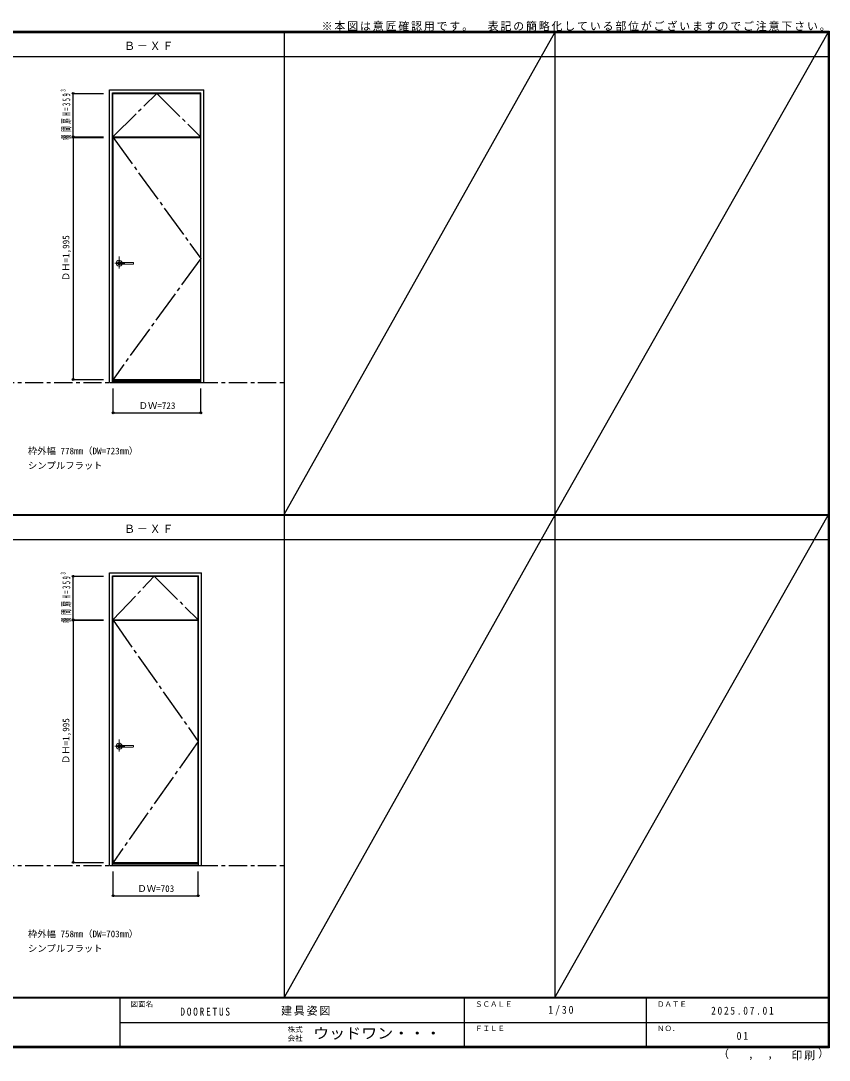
# Model space of a CAD drawing. Units: millimetres, scale not verified. Extents: x -6000 to 5700, y -4307 to 4260.
# Drawn here: x -966 to 5700, y -4307 to 4260 of the extents above; entities that cross this region are included whole.
import ezdxf
from ezdxf.enums import TextEntityAlignment as Align

# ---------------------------------------------------------------- set-up
doc = ezdxf.new("R2010")
doc.units = ezdxf.units.MM
doc.header["$LTSCALE"] = 30
doc.header["$PDMODE"] = 32
doc.header["$PDSIZE"] = 15
doc.linetypes.add('CHAIN1', pattern=[8, 5, -1, 1, -1])
doc.linetypes.add('CHAIN2', pattern=[12, 9, -1, 1, -1])
for name, color, linetype in [('0-1_通り芯', 7, 'CHAIN1'), ('0-2_扉', 3, 'Continuous'), ('0-4_枠', 3, 'Continuous'), ('0-7', 7, 'CHAIN2'), ('0-A_文字', 7, 'Continuous'), ('0-B_寸法', 7, 'Continuous'), ('F-1_枠', 6, 'Continuous'), ('F-A_文字', 7, 'Continuous')]:
    doc.layers.add(name, color=color, linetype=linetype)
doc.layers.add('0-5_レバー', color=7, linetype='Continuous', lineweight=18)
doc.styles.add('ＭＳ ゴシック', font='')
doc.styles.get('ＭＳ ゴシック').set_extended_font_data('MS Gothic')

msp = doc.modelspace()

# ---------------------------------------------------------------- linework, layer by layer
at = {"layer": '0-1_通り芯'}
for p, q in [((-5490, 1279.25), (1204.8, 1279.25)), ((-5490, -2701.25), (1204.8, -2701.25))]:
    msp.add_line(p, q, dxfattribs=at)
at = {"layer": '0-2_扉'}
for p, q in [((-206.7, 3662.25), (516.3, 3662.25)), ((-206.7, 3303.25), (-206.7, 3662.25)), ((516.3, 3303.25), (516.3, 3662.25)), ((-206.7, 3303.25), (516.3, 3303.25)), ((-205.2, 3299.25), (517.8, 3299.25)), ((-205.2, 1304.25), (-205.2, 3299.25)), ((517.8, 1304.25), (517.8, 3299.25)), ((-205.2, 1304.25), (517.8, 1304.25)), ((-206.7, -318.25), (496.3, -318.25)), ((-206.7, -677.25), (-206.7, -318.25)), ((496.3, -677.25), (496.3, -318.25)), ((-206.7, -677.25), (496.3, -677.25)), ((-205.2, -681.25), (497.8, -681.25)), ((-205.2, -2676.25), (-205.2, -681.25)), ((497.8, -2676.25), (497.8, -681.25)), ((-205.2, -2676.25), (497.8, -2676.25))]:
    msp.add_line(p, q, dxfattribs=at)
at = {"layer": '0-4_枠'}
for p, q in [((-234.2, 3691.25), (543.8, 3691.25)), ((-234.2, 1279.25), (-234.2, 3691.25)), ((543.8, 1279.25), (543.8, 3691.25)), ((-210.2, 3667.25), (519.8, 3667.25)), ((-210.2, 1279.25), (-210.2, 3667.25)), ((519.8, 1279.25), (519.8, 3667.25)), ((-210.2, 1294.25), (519.8, 1294.25)), ((-210.2, 1291.25), (519.8, 1291.25)), ((-234.2, 1279.25), (543.8, 1279.25)), ((-234.2, -289.25), (523.8, -289.25)), ((-234.2, -2701.25), (-234.2, -289.25)), ((-210.2, -313.25), (499.8, -313.25)), ((-210.2, -2701.25), (-210.2, -313.25)), ((499.8, -2701.25), (499.8, -313.25)), ((523.8, -2701.25), (523.8, -289.25)), ((-234.2, -2701.25), (523.8, -2701.25)), ((-210.2, -2686.25), (499.8, -2686.25)), ((-210.2, -2689.25), (499.8, -2689.25))]:
    msp.add_line(p, q, dxfattribs=at)
at = {"layer": '0-5_レバー', "color": 4, "linetype": 'CHAIN1'}
for p, q in [((-154.7, 2318.21), (-154.7, 2218.36)), ((-107.9, 2261.75), (-190.92, 2261.75)), ((-154.7, -1662.29), (-154.7, -1762.14)), ((-107.9, -1718.75), (-190.92, -1718.75))]:
    msp.add_line(p, q, dxfattribs=at)
at = {"layer": '0-5_レバー'}
for p, q in [((-37.7, 2261.75), (-37.7, 2267.24)), ((-37.7, 2261.75), (-37.7, 2256.25)), ((-37.7, -1718.75), (-37.7, -1713.26)), ((-37.7, -1718.75), (-37.7, -1724.25))]:
    msp.add_line(p, q, dxfattribs=at)
for points in [[(-144.74, 2268.74), (-145.51, 2269.53), (-147.48, 2270.9), (-149.73, 2271.91), (-152.16, 2272.54), (-154.7, 2272.75), (-157.24, 2272.54), (-159.68, 2271.91), (-161.92, 2270.9), (-163.89, 2269.53), (-165.51, 2267.86), (-166.71, 2265.96), (-167.45, 2263.9), (-167.7, 2261.75), (-167.45, 2259.6), (-166.71, 2257.54), (-165.51, 2255.64), (-163.89, 2253.97), (-161.92, 2252.6), (-159.68, 2251.59), (-157.24, 2250.96), (-154.7, 2250.75), (-152.16, 2250.96), (-149.73, 2251.59), (-147.48, 2252.6), (-145.51, 2253.97), (-144.74, 2254.76)], [(-39.2, 2268.75), (-48.93, 2268.75), (-59.11, 2268.75), (-68.71, 2268.75), (-77.7, 2268.75), (-86.11, 2268.75), (-93.92, 2268.75), (-100.74, 2268.75), (-107.04, 2268.75), (-112.81, 2268.75), (-118.05, 2268.75), (-122.84, 2268.75), (-127.5, 2268.75), (-131.7, 2268.75), (-135.45, 2268.75), (-137.45, 2268.75), (-139.3, 2268.75), (-141.31, 2268.74), (-143.72, 2268.74), (-145.21, 2268.74), (-146.75, 2268.74), (-148.27, 2268.74), (-149.37, 2268.74), (-149.83, 2268.74), (-149.83, 2268.73)], [(-149.68, 2254.76), (-149.55, 2254.76), (-149.11, 2254.75), (-148.39, 2254.76), (-147.37, 2254.76), (-146.11, 2254.76), (-144.76, 2254.76), (-141.9, 2254.76), (-138.92, 2254.75), (-135.9, 2254.75), (-132.86, 2254.75), (-129.79, 2254.75), (-126.71, 2254.75), (-122.71, 2254.75), (-118.3, 2254.75), (-113.33, 2254.75), (-107.8, 2254.75), (-101.71, 2254.75), (-95.06, 2254.75), (-87.85, 2254.75), (-79.26, 2254.75), (-70, 2254.75), (-60.07, 2254.75), (-49.45, 2254.75), (-39.2, 2254.75)], [(-39.2, 2268.75), (-48.28, 2268.75), (-48.68, 2268.75)], [(-144.74, -1711.76), (-145.51, -1710.97), (-147.48, -1709.6), (-149.73, -1708.59), (-152.16, -1707.96), (-154.7, -1707.75), (-157.24, -1707.96), (-159.68, -1708.59), (-161.92, -1709.6), (-163.89, -1710.97), (-165.51, -1712.64), (-166.71, -1714.54), (-167.45, -1716.6), (-167.7, -1718.75), (-167.45, -1720.9), (-166.71, -1722.96), (-165.51, -1724.86), (-163.89, -1726.53), (-161.92, -1727.9), (-159.68, -1728.91), (-157.24, -1729.54), (-154.7, -1729.75), (-152.16, -1729.54), (-149.73, -1728.91), (-147.48, -1727.9), (-145.51, -1726.53), (-144.75, -1725.74)], [(-39.2, -1711.75), (-48.93, -1711.75), (-59.11, -1711.75), (-68.71, -1711.75), (-77.7, -1711.75), (-86.11, -1711.75), (-93.92, -1711.75), (-100.74, -1711.75), (-107.04, -1711.75), (-112.81, -1711.75), (-118.05, -1711.75), (-122.84, -1711.75), (-127.5, -1711.75), (-131.7, -1711.75), (-135.45, -1711.75), (-137.45, -1711.75), (-139.3, -1711.75), (-141.31, -1711.76), (-143.72, -1711.76), (-145.21, -1711.76), (-146.75, -1711.76), (-148.27, -1711.76), (-149.37, -1711.76), (-149.83, -1711.76), (-149.83, -1711.77)], [(-39.2, -1711.75), (-48.28, -1711.75), (-48.68, -1711.75)], [(-149.68, -1725.74), (-149.55, -1725.74), (-149.11, -1725.75), (-148.39, -1725.74), (-147.37, -1725.74), (-146.11, -1725.74), (-144.76, -1725.74), (-141.9, -1725.74), (-138.92, -1725.75), (-135.9, -1725.75), (-132.86, -1725.75), (-129.79, -1725.75), (-126.71, -1725.75), (-122.71, -1725.75), (-118.3, -1725.75), (-113.33, -1725.75), (-107.8, -1725.75), (-101.71, -1725.75), (-95.06, -1725.75), (-87.85, -1725.75), (-79.26, -1725.75), (-70, -1725.75), (-60.07, -1725.75), (-49.45, -1725.75), (-39.2, -1725.75)]]:
    msp.add_lwpolyline(points, dxfattribs=at)
for centre, radius, start, end in [((-154.7, 2261.75), 24.55, 16.59952, 343.36736), ((-39.2, 2267.25), 1.5, 0.00847, 89.9163), ((-39.2, 2267.25), 1.5, 360, 90.17419), ((-39.2, 2256.25), 1.5, 270.16419, 0), ((-39.2, 2256.25), 1.5, 269.91059, 359.99153), ((-154.7, -1718.75), 24.55, 16.59952, 343.36736), ((-39.2, -1713.25), 1.5, 0.00847, 89.9163), ((-39.2, -1713.25), 1.5, 360, 90.17419), ((-39.2, -1724.25), 1.5, 270.16419, 0), ((-39.2, -1724.25), 1.5, 269.91059, 359.99153)]:
    msp.add_arc(centre, radius, start, end, dxfattribs=at)
at = {"layer": '0-7'}
for p, q in [((-206.7, 3303.25), (154.8, 3662.25)), ((154.8, 3662.25), (516.3, 3303.25)), ((-206.7, -677.25), (134.8, -318.25)), ((134.8, -318.25), (496.3, -677.25))]:
    msp.add_line(p, q, dxfattribs=at)
for points in [[(-205.2, 3299.25), (517.8, 2301.75), (-205.2, 1304.25)], [(-205.2, -681.25), (497.8, -1678.75), (-205.2, -2676.25)]]:
    msp.add_lwpolyline(points, dxfattribs=at)
at = {"layer": '0-B_寸法', "color": 4}
for p, q in [((-534.2, 3662.25), (-284.2, 3662.25)), ((-534.2, 3303.25), (-534.2, 3662.25)), ((-534.2, 3303.25), (-284.2, 3303.25)), ((-534.2, 3299.25), (-534.2, 1304.25)), ((-534.2, 3299.25), (-284.2, 3299.25)), ((-534.2, 1304.25), (-284.2, 1304.25)), ((-205.2, 1029.25), (-205.2, 1229.25)), ((-534.2, -318.25), (-284.2, -318.25)), ((-534.2, -677.25), (-534.2, -318.25)), ((-534.2, -677.25), (-284.2, -677.25)), ((-534.2, -681.25), (-534.2, -2676.25)), ((-534.2, -681.25), (-284.2, -681.25)), ((-534.2, -2676.25), (-284.2, -2676.25)), ((-205.2, -2951.25), (-205.2, -2751.25))]:
    msp.add_line(p, q, dxfattribs=at)
for points in [[(-205.2, 1029.25), (517.8, 1029.25), (517.8, 1229.25)], [(-205.2, -2951.25), (497.8, -2951.25), (497.8, -2751.25)]]:
    msp.add_lwpolyline(points, dxfattribs=at)
at = {"layer": '0-B_寸法'}
for p in [(-534.2, 3662.25), (-534.2, 3303.25), (-534.2, 3299.25), (-534.2, 1304.25), (-205.2, 1029.25), (517.8, 1029.25), (-534.2, -318.25), (-534.2, -677.25), (-534.2, -681.25), (-534.2, -2676.25), (-205.2, -2951.25), (497.8, -2951.25)]:
    msp.add_point(p, dxfattribs=at)
at = {"layer": 'F-1_枠'}
for p, q in [((-6000, 4175), (5700, 4175)), ((-6000, 4170), (5700, 4170)), ((-6000, 4165), (5700, 4165)), ((1204.8, 4175), (1204.8, -3790)), ((3436.4, 4175), (3436.4, -3790)), ((5690, 4175), (5690, -4205)), ((5695, 4175), (5695, -4205)), ((5700, 4175), (5700, -4205)), ((-6000, 3965), (5700, 3965)), ((-6000, 190.5), (5700, 190.5)), ((-6000, 187.5), (5700, 187.5)), ((-6000, 184.5), (5700, 184.5)), ((-6000, -15.5), (5700, -15.5)), ((5700, -3790), (-6000, -3790)), ((5700, -3795), (-6000, -3795)), ((-150, -3795), (-150, -4195)), ((2690, -3795), (2690, -4195)), ((4190, -3795), (4190, -4195)), ((-150, -3995), (5690, -3995.01)), ((5700, -4195), (-6000, -4195)), ((5700, -4200), (-6000, -4200)), ((5700, -4205), (-6000, -4205))]:
    msp.add_line(p, q, dxfattribs=at)
at = {"layer": 'F-A_文字'}
for p, q in [((1204.8, 190.5), (3436.4, 4165)), ((3436.4, 190.5), (5690, 4165)), ((3436.4, 184.5), (1204.8, -3790)), ((3436.4, -3790), (5690, 184.5))]:
    msp.add_line(p, q, dxfattribs=at)

# ---------------------------------------------------------------- texts
at = {"layer": '0-A_文字', "style": 'ＭＳ ゴシック'}
for s, p in [('枠外幅 778mm（DW=723mm）', (-906.8, 670.5)), ('シンプルフラット', (-906.8, 550.5)), ('枠外幅 758mm（DW=703mm）', (-906.8, -3310)), ('シンプルフラット', (-906.8, -3430))]:
    msp.add_text(s, height=54.99, dxfattribs=at).set_placement(p, align=Align.BOTTOM_LEFT)
at = {"layer": '0-A_文字', "char_height": 65.98, "attachment_point": 7, "style": 'ＭＳ ゴシック'}
for s, insert in [('\\T1.17;※本図は意匠確認用です。\u3000表記の簡略化している部位がございますのでご注意下さい。', (1515, 4175)), ('\\T1.17;Ｂ－ＸＦ', (-113.5, 4020)), ('\\T1.17;Ｂ－ＸＦ', (-113.5, 39.5))]:
    msp.add_mtext(s, dxfattribs=dict(at, insert=insert))
at = {"layer": '0-B_寸法', "style": 'ＭＳ ゴシック'}
for p in [(-549.2, 2114.25), (-549.2, -1866.25)]:
    msp.add_text('ＤＨ=1,995', height=54.99, rotation=90, dxfattribs=at).set_placement(p, align=Align.BOTTOM_LEFT)
for s, p in [('ＤＷ=723', (5.8, 1044.25)), ('ＤＷ=703', (-4.2, -2936.25))]:
    msp.add_text(s, height=54.99, dxfattribs=at).set_placement(p, align=Align.BOTTOM_LEFT)
at = {"layer": '0-B_寸法', "char_height": 65.98, "attachment_point": 7, "rotation": 90, "style": 'ＭＳ ゴシック'}
for insert in [(-549.2, 3276.5), (-549.2, -704)]:
    msp.add_mtext('\\T1.46;\\W0.5;欄間扉H=359³', dxfattribs=dict(at, insert=insert))
at = {"layer": 'F-A_文字', "style": 'ＭＳ ゴシック'}
for s, height, p in [('図面名', 43.99, (-60, -3880)), ('ＳＣＡＬＥ', 43.99, (2780, -3880)), ('ＤＡＴＥ', 43.99, (4280, -3880)), ('株式', 43.99, (1235, -4089)), ('ＦＩＬＥ', 43.99, (2780, -4080)), ('ＮＯ．', 43.99, (4280, -4080)), ('会社', 43.99, (1235, -4161)), ('（', 65.98, (4784.03, -4308.31)), (',', 65.98, (5031.28, -4308.31)), (',', 65.98, (5190.2, -4305.53)), ('）', 65.98, (5608.4, -4304.13))]:
    msp.add_text(s, height=height, dxfattribs=at).set_placement(p, align=Align.BOTTOM_LEFT)
at = {"layer": 'F-A_文字', "style": 'ＭＳ ゴシック', "width": 1.1}
msp.add_text('ウッドワン・・・', height=87.98, dxfattribs=at).set_placement((1445, -4155), align=Align.BOTTOM_LEFT)
at = {"layer": 'F-A_文字', "char_height": 65.98, "attachment_point": 7, "style": 'ＭＳ ゴシック'}
for s, insert in [('\\T1.38;\\W0.9;1/30', (3383.75, -3940)), ('\\T1.39;\\W0.85;DOORETUS', (350, -3940.79)), ('\\T1.17;建具姿図', (1180.42, -3940)), ('\\T1.39;\\W0.85;2025.07.01', (4726.25, -3932.5)), ('\\T1.36;\\W0.9;01', (4936.25, -4140)), ('\\T1.17;印刷', (5388.15, -4306.92))]:
    msp.add_mtext(s, dxfattribs=dict(at, insert=insert))

doc.saveas('drawing.dxf')
